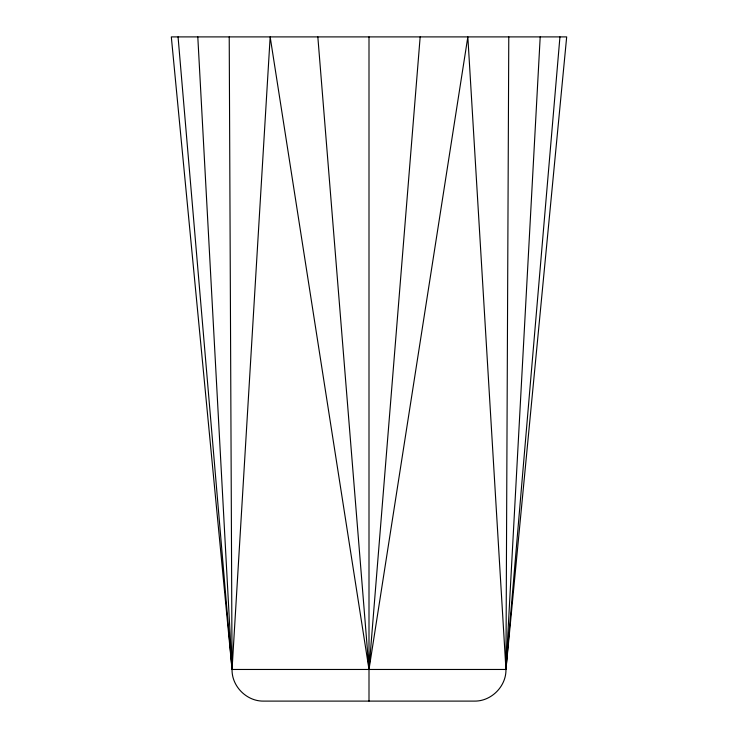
<?xml version="1.0" encoding="UTF-8"?>
<svg xmlns="http://www.w3.org/2000/svg" width="738" height="738" viewBox="0 0 738 738"><rect width="100%" height="100%" fill="white"/><g stroke="black" fill="none" stroke-linecap="round" stroke-linejoin="round"><path stroke-width="1.11" d="M197.802 36.9L232.046 669.467C231.686 686.377 246.769 701.46 263.669 701.1L474.331 701.1C491.231 701.46 506.314 686.377 505.954 669.467L508.777 36.9M178.061 36.9L232.046 669.467L270.163 36.9L369 669.467L467.837 36.9L505.954 669.467L566.683 36.9L171.317 36.9L232.046 669.467L505.954 669.467L540.198 36.9M420.162 36.9L369 669.467L317.838 36.9M505.954 669.467L559.939 36.9M229.223 36.9L232.046 669.467M369 36.9L369 701.1"/></g></svg>
